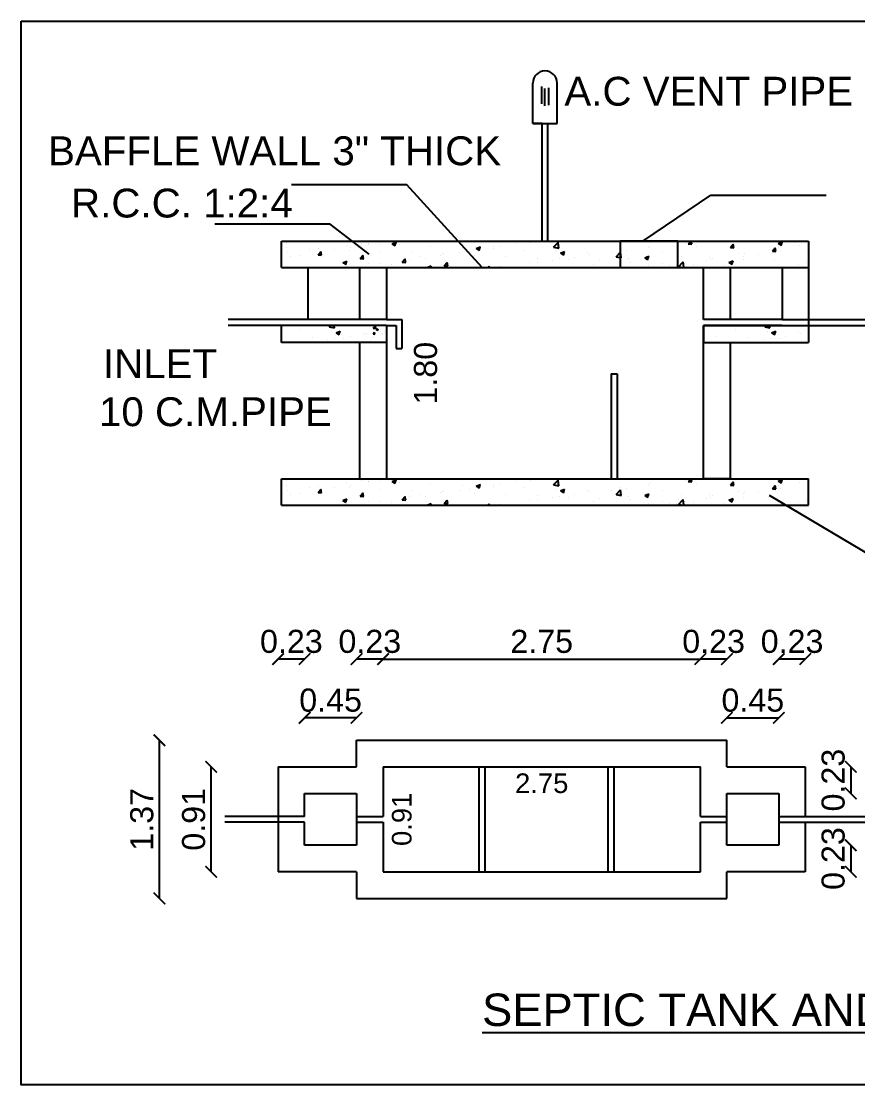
# Model space of a CAD drawing. Header units: metres. Extents: x 108 to 552, y -62 to 254.
# Drawn here: x 126.52 to 133.77, y 168.95 to 178.16 of the extents above; entities that cross this region are included whole.
import ezdxf

# ---------------------------------------------------------------- set-up
doc = ezdxf.new("R2010")
doc.units = ezdxf.units.M
doc.styles.get("Standard").update_dxf_attribs({"font": 'arial.ttf', "height": 0.25})
doc.dimstyles.new('DIM .20 W', dxfattribs={"dimscale": 0.001, "dimtxt": 200, "dimasz": 0.1, "dimexe": 0.15, "dimexo": 0.09, "dimgap": 0.09, "dimtad": 1, "dimtoh": 1, "dimzin": 0, "dimdsep": 46, "dimtxsty": 'Standard', "dimblk": 'ARCHTICK', "dimcen": 0.09, "dimse1": 1, "dimse2": 1, "dimadec": 0, "dimazin": 0, "dimtfac": 1, "dimtofl": 0, "dimtmove": 0, "dimatfit": 3, "dimfxl": 0, "dimtolj": 1, "dimtzin": 0, "dimarcsym": 0})

# ---------------------------------------------------------------- blocks, each defined once
blk = doc.blocks.new('_ArchTick')
at = {"color": 0, "const_width": 0.15}
blk.add_lwpolyline([(-0.5, -0.5), (0.5, 0.5)], dxfattribs=at)
blk = doc.blocks.new('*D31')
at = {"color": 0, "lineweight": -2}
blk.add_line((1.6468, 1.8454), (1.6468, 2.7554), dxfattribs=at)
at = {"layer": 'Defpoints', "color": 0}
for p in [(1.6468, 2.7554), (2.2262, 2.7554), (2.2262, 1.8454)]:
    blk.add_point(p, dxfattribs=at)
at = {"color": 0, "lineweight": -2, "xscale": 0.1, "yscale": 0.1, "zscale": 0.1}
for p, rotation in [((1.6468, 2.7554), 90), ((1.6468, 1.8454), 270)]:
    blk.add_blockref('_ArchTick', p, dxfattribs=dict(at, rotation=rotation))
at = {"color": 0, "insert": (1.4947, 2.3004), "char_height": 0.2, "attachment_point": 5, "rotation": 90}
blk.add_mtext('\\A1;0.91', dxfattribs=at)
blk = doc.blocks.new('*D30')
at = {"color": 0, "lineweight": -2}
blk.add_line((3.1362, 3.6896), (2.9062, 3.6896), dxfattribs=at)
at = {"layer": 'Defpoints', "color": 0}
for p in [(2.9062, 3.6896), (2.9062, 2.7554), (3.1362, 2.7554)]:
    blk.add_point(p, dxfattribs=at)
at = {"color": 0, "lineweight": -2, "xscale": 0.1, "yscale": 0.1, "zscale": 0.1, "rotation": 180}
blk.add_blockref('_ArchTick', (2.9062, 3.6896), dxfattribs=at)
at = {"color": 0, "lineweight": -2, "xscale": 0.1, "yscale": 0.1, "zscale": 0.1}
blk.add_blockref('_ArchTick', (3.1362, 3.6896), dxfattribs=at)
at = {"color": 0, "insert": (3.0212, 3.8416), "char_height": 0.2, "attachment_point": 5}
blk.add_mtext('\\A1;0.23', dxfattribs=at)
blk = doc.blocks.new('*D22')
at = {"color": 0, "lineweight": -2}
blk.add_line((6.1162, 3.6896), (5.8862, 3.6896), dxfattribs=at)
at = {"layer": 'Defpoints', "color": 0}
for p in [(5.8862, 3.6896), (5.8862, 2.7554), (6.1162, 2.7554)]:
    blk.add_point(p, dxfattribs=at)
at = {"color": 0, "lineweight": -2, "xscale": 0.1, "yscale": 0.1, "zscale": 0.1, "rotation": 180}
blk.add_blockref('_ArchTick', (5.8862, 3.6896), dxfattribs=at)
at = {"color": 0, "lineweight": -2, "xscale": 0.1, "yscale": 0.1, "zscale": 0.1}
blk.add_blockref('_ArchTick', (6.1162, 3.6896), dxfattribs=at)
at = {"color": 0, "insert": (6.0012, 3.8416), "char_height": 0.2, "attachment_point": 5}
blk.add_mtext('\\A1;0.23', dxfattribs=at)
blk = doc.blocks.new('*D23')
at = {"color": 0, "lineweight": -2}
blk.add_line((3.1362, 3.6896), (5.8862, 3.6896), dxfattribs=at)
at = {"layer": 'Defpoints', "color": 0}
for p in [(5.8862, 3.6896), (3.1362, 2.7554), (5.8862, 2.7554)]:
    blk.add_point(p, dxfattribs=at)
at = {"color": 0, "lineweight": -2, "xscale": 0.1, "yscale": 0.1, "zscale": 0.1, "rotation": 180}
blk.add_blockref('_ArchTick', (3.1362, 3.6896), dxfattribs=at)
at = {"color": 0, "lineweight": -2, "xscale": 0.1, "yscale": 0.1, "zscale": 0.1}
blk.add_blockref('_ArchTick', (5.8862, 3.6896), dxfattribs=at)
at = {"color": 0, "insert": (4.5112, 3.8416), "char_height": 0.2, "attachment_point": 5}
blk.add_mtext('\\A1;2.75', dxfattribs=at)
blk = doc.blocks.new('*D29')
at = {"color": 0, "lineweight": -2}
blk.add_line((6.1162, 3.1802), (6.5662, 3.1802), dxfattribs=at)
at = {"layer": 'Defpoints', "color": 0}
for p in [(6.5662, 3.1802), (6.1162, 2.5254), (6.5662, 2.5254)]:
    blk.add_point(p, dxfattribs=at)
at = {"color": 0, "lineweight": -2, "xscale": 0.1, "yscale": 0.1, "zscale": 0.1, "rotation": 180}
blk.add_blockref('_ArchTick', (6.1162, 3.1802), dxfattribs=at)
at = {"color": 0, "lineweight": -2, "xscale": 0.1, "yscale": 0.1, "zscale": 0.1}
blk.add_blockref('_ArchTick', (6.5662, 3.1802), dxfattribs=at)
at = {"color": 0, "insert": (6.3412, 3.3322), "char_height": 0.2, "attachment_point": 5}
blk.add_mtext('\\A1;0.45', dxfattribs=at)
blk = doc.blocks.new('*D24')
at = {"color": 0, "lineweight": -2}
blk.add_line((2.9062, 3.1802), (2.4562, 3.1802), dxfattribs=at)
at = {"layer": 'Defpoints', "color": 0}
for p in [(2.4562, 3.1802), (2.4562, 2.5254), (2.9062, 2.5254)]:
    blk.add_point(p, dxfattribs=at)
at = {"color": 0, "lineweight": -2, "xscale": 0.1, "yscale": 0.1, "zscale": 0.1, "rotation": 180}
blk.add_blockref('_ArchTick', (2.4562, 3.1802), dxfattribs=at)
at = {"color": 0, "lineweight": -2, "xscale": 0.1, "yscale": 0.1, "zscale": 0.1}
blk.add_blockref('_ArchTick', (2.9062, 3.1802), dxfattribs=at)
at = {"color": 0, "insert": (2.6812, 3.3322), "char_height": 0.2, "attachment_point": 5}
blk.add_mtext('\\A1;0.45', dxfattribs=at)
blk = doc.blocks.new('*D25')
at = {"color": 0, "lineweight": -2}
blk.add_line((6.7962, 3.6896), (6.5662, 3.6896), dxfattribs=at)
at = {"layer": 'Defpoints', "color": 0}
for p in [(6.5662, 3.6896), (6.5662, 2.7554), (6.7962, 2.7554)]:
    blk.add_point(p, dxfattribs=at)
at = {"color": 0, "lineweight": -2, "xscale": 0.1, "yscale": 0.1, "zscale": 0.1, "rotation": 180}
blk.add_blockref('_ArchTick', (6.5662, 3.6896), dxfattribs=at)
at = {"color": 0, "lineweight": -2, "xscale": 0.1, "yscale": 0.1, "zscale": 0.1}
blk.add_blockref('_ArchTick', (6.7962, 3.6896), dxfattribs=at)
at = {"color": 0, "insert": (6.6812, 3.8416), "char_height": 0.2, "attachment_point": 5}
blk.add_mtext('\\A1;0.23', dxfattribs=at)
blk = doc.blocks.new('*D26')
at = {"color": 0, "lineweight": -2}
blk.add_line((2.4562, 3.6896), (2.2262, 3.6896), dxfattribs=at)
at = {"layer": 'Defpoints', "color": 0}
for p in [(2.2262, 3.6896), (2.2262, 2.7554), (2.4562, 2.7554)]:
    blk.add_point(p, dxfattribs=at)
at = {"color": 0, "lineweight": -2, "xscale": 0.1, "yscale": 0.1, "zscale": 0.1, "rotation": 180}
blk.add_blockref('_ArchTick', (2.2262, 3.6896), dxfattribs=at)
at = {"color": 0, "lineweight": -2, "xscale": 0.1, "yscale": 0.1, "zscale": 0.1}
blk.add_blockref('_ArchTick', (2.4562, 3.6896), dxfattribs=at)
at = {"color": 0, "insert": (2.3412, 3.8416), "char_height": 0.2, "attachment_point": 5}
blk.add_mtext('\\A1;0.23', dxfattribs=at)
blk = doc.blocks.new('*D27')
at = {"color": 0, "lineweight": -2}
blk.add_line((7.1903, 2.0754), (7.1903, 1.8454), dxfattribs=at)
at = {"layer": 'Defpoints', "color": 0}
for p in [(6.5147, 2.0754), (6.5147, 1.8454), (7.1903, 1.8454)]:
    blk.add_point(p, dxfattribs=at)
at = {"color": 0, "lineweight": -2, "xscale": 0.1, "yscale": 0.1, "zscale": 0.1}
for p, rotation in [((7.1903, 2.0754), 90), ((7.1903, 1.8454), 270)]:
    blk.add_blockref('_ArchTick', p, dxfattribs=dict(at, rotation=rotation))
at = {"color": 0, "insert": (7.0382, 1.9604), "char_height": 0.2, "attachment_point": 5, "rotation": 90}
blk.add_mtext('\\A1;0.23', dxfattribs=at)
blk = doc.blocks.new('*D28')
at = {"color": 0, "lineweight": -2}
blk.add_line((7.1903, 2.7554), (7.1903, 2.5254), dxfattribs=at)
at = {"layer": 'Defpoints', "color": 0}
for p in [(6.5147, 2.7554), (6.5147, 2.5254), (7.1903, 2.5254)]:
    blk.add_point(p, dxfattribs=at)
at = {"color": 0, "lineweight": -2, "xscale": 0.1, "yscale": 0.1, "zscale": 0.1}
for p, rotation in [((7.1903, 2.7554), 90), ((7.1903, 2.5254), 270)]:
    blk.add_blockref('_ArchTick', p, dxfattribs=dict(at, rotation=rotation))
at = {"color": 0, "insert": (7.0382, 2.6404), "char_height": 0.2, "attachment_point": 5, "rotation": 90}
blk.add_mtext('\\A1;0.23', dxfattribs=at)
blk = doc.blocks.new('*D32')
at = {"color": 0, "lineweight": -2}
blk.add_line((1.1978, 1.6154), (1.1978, 2.9854), dxfattribs=at)
at = {"layer": 'Defpoints', "color": 0}
for p in [(1.1978, 2.9854), (2.9062, 2.9854), (2.9062, 1.6154)]:
    blk.add_point(p, dxfattribs=at)
at = {"color": 0, "lineweight": -2, "xscale": 0.1, "yscale": 0.1, "zscale": 0.1}
for p, rotation in [((1.1978, 2.9854), 90), ((1.1978, 1.6154), 270)]:
    blk.add_blockref('_ArchTick', p, dxfattribs=dict(at, rotation=rotation))
at = {"color": 0, "insert": (1.0457, 2.3004), "char_height": 0.2, "attachment_point": 5, "rotation": 90}
blk.add_mtext('\\A1;1.37', dxfattribs=at)
blk = doc.blocks.new('SEPTIC SECTION')
at = {"ltscale": 2}
for p, q in [((4.4347, 8.332), (4.4347, 8.682)), ((4.6447, 8.332), (4.6447, 8.682)), ((4.5117, 8.5013), (4.5117, 8.6513)), ((4.5374, 8.4833), (4.5374, 8.6333)), ((4.5721, 8.491), (4.5721, 8.641)), ((4.5147, 8.332), (4.4347, 8.332)), ((4.4347, 8.332), (4.6447, 8.332)), ((4.5147, 7.312), (4.5147, 8.332)), ((4.5147, 7.312), (4.5147, 8.332)), ((4.5147, 8.332), (4.5647, 8.332)), ((4.5647, 7.312), (4.5647, 8.332)), ((4.5647, 7.312), (4.5647, 8.332)), ((4.5647, 8.332), (4.6447, 8.332)), ((2.2547, 7.312), (6.8247, 7.312)), ((2.2547, 7.082), (2.2547, 7.312)), ((5.6906, 7.312), (5.1906, 7.312)), ((5.1906, 7.312), (5.1906, 7.082)), ((5.6906, 7.082), (5.6906, 7.312)), ((6.8247, 7.312), (6.8247, 7.082)), ((2.2547, 7.082), (6.8247, 7.082)), ((2.2547, 7.082), (2.4847, 7.082)), ((2.4847, 7.082), (2.4847, 6.632)), ((2.9347, 6.632), (2.9347, 7.082)), ((2.9347, 7.082), (3.1647, 7.082)), ((3.1647, 7.082), (3.1647, 6.632)), ((5.1906, 7.082), (5.6906, 7.082)), ((5.9147, 6.632), (5.9147, 7.082)), ((5.9147, 7.082), (6.1447, 7.082)), ((6.1447, 7.082), (6.1447, 6.632)), ((6.5947, 7.082), (6.5947, 6.632)), ((6.8247, 7.082), (6.8247, 6.582)), ((2.2547, 6.632), (1.7922, 6.632)), ((2.2547, 6.582), (1.7922, 6.582)), ((2.9347, 6.632), (2.2547, 6.632)), ((2.9347, 6.582), (2.2547, 6.582)), ((2.2547, 6.432), (2.2547, 6.582)), ((3.1647, 6.632), (2.9347, 6.632)), ((3.1647, 6.582), (2.9347, 6.582)), ((3.1647, 6.632), (3.2985, 6.632)), ((3.1647, 6.582), (3.1647, 5.252)), ((3.1647, 6.582), (3.2485, 6.582)), ((3.1647, 6.582), (3.1647, 6.432)), ((3.2485, 6.582), (3.2485, 6.3825)), ((3.2985, 6.632), (3.2985, 6.582)), ((3.2985, 6.582), (3.2985, 6.3825)), ((6.5947, 6.632), (5.9147, 6.632)), ((5.9147, 5.252), (5.9147, 6.582)), ((5.9147, 6.582), (6.8247, 6.582)), ((6.5947, 6.582), (5.9147, 6.582)), ((5.9147, 6.582), (5.9147, 6.432)), ((5.9147, 6.582), (6.8247, 6.582)), ((6.5947, 6.632), (7.3596, 6.632)), ((6.5947, 6.582), (7.3596, 6.582)), ((6.8247, 6.582), (6.8247, 6.432)), ((2.9347, 6.432), (2.2547, 6.432)), ((2.9347, 5.252), (2.9347, 6.432)), ((3.1647, 6.432), (2.9347, 6.432)), ((3.2485, 6.3825), (3.2985, 6.3825)), ((5.9147, 6.432), (6.8247, 6.432)), ((6.1447, 6.432), (6.1447, 5.252)), ((5.1141, 6.162), (5.1141, 5.252)), ((5.1641, 6.162), (5.1641, 5.252)), ((2.2547, 5.252), (6.8247, 5.252)), ((2.2547, 5.022), (2.2547, 5.252)), ((6.1447, 5.252), (5.9147, 5.252)), ((6.8247, 5.022), (6.8247, 5.252)), ((2.2547, 5.022), (6.8247, 5.022)), ((2.9062, 2.9854), (6.1162, 2.9854)), ((2.9062, 2.7554), (2.9062, 2.9854)), ((6.1162, 2.7554), (6.1162, 2.9854)), ((2.2262, 2.7554), (2.9062, 2.7554)), ((2.2262, 2.7554), (2.2262, 1.8454)), ((3.1362, 2.7554), (3.1362, 2.3254)), ((3.1362, 2.7554), (5.8862, 2.7554)), ((3.9671, 2.7554), (3.9671, 1.8454)), ((4.0171, 2.7554), (4.0171, 1.8454)), ((5.0856, 2.7554), (5.0856, 1.8454)), ((5.1356, 2.7554), (5.1356, 1.8454)), ((5.8862, 2.3254), (5.8862, 2.7554)), ((6.1162, 2.7554), (6.7962, 2.7554)), ((6.7962, 2.7554), (6.7962, 2.3254)), ((2.4562, 2.5254), (2.9062, 2.5254)), ((2.4562, 2.3254), (2.4562, 2.5254)), ((2.9062, 2.5254), (2.9062, 2.0754)), ((6.1162, 2.5254), (6.5662, 2.5254)), ((6.1162, 2.0754), (6.1162, 2.5254)), ((6.5662, 2.5254), (6.5662, 2.0754)), ((2.4562, 2.3254), (1.7637, 2.3254)), ((2.9062, 2.3254), (3.1362, 2.3254)), ((5.8862, 2.3254), (6.1162, 2.3254)), ((2.4562, 2.2754), (1.7637, 2.2754)), ((2.4562, 2.0754), (2.4562, 2.2754)), ((2.9062, 2.2754), (3.1362, 2.2754)), ((3.1362, 2.2754), (3.1362, 1.8454)), ((5.8862, 1.8454), (5.8862, 2.2754)), ((5.8862, 2.2754), (6.1162, 2.2754)), ((6.7962, 2.2754), (6.7962, 1.8454)), ((2.9062, 2.0754), (2.4562, 2.0754)), ((6.5662, 2.0754), (6.1162, 2.0754)), ((2.9062, 1.8454), (2.2262, 1.8454)), ((2.9062, 1.8454), (2.9062, 1.6154)), ((3.1362, 1.8454), (5.8862, 1.8454)), ((6.7962, 1.8454), (6.1162, 1.8454)), ((6.1162, 1.6154), (6.1162, 1.8454)), ((2.9062, 1.6154), (6.1162, 1.6154))]:
    blk.add_line(p, q, dxfattribs=at)
for p, q in [((4.5147, 8.332), (4.5647, 8.332)), ((6.5662, 2.3254), (7.3311, 2.3254)), ((6.5662, 2.2754), (7.3311, 2.2754))]:
    blk.add_line(p, q)
at = {"linetype": 'ByBlock', "lineweight": -2, "ltscale": 2}
for p, q in [((3.3413, 7.8006), (2.3413, 7.8006)), ((3.9956, 7.082), (3.3413, 7.8006)), ((5.387, 7.312), (5.9771, 7.7113)), ((5.9771, 7.7113), (6.9771, 7.7113)), ((2.6782, 7.4585), (1.6782, 7.4585)), ((3.0145, 7.1987), (2.6782, 7.4585)), ((6.4828, 5.1111), (7.8932, 4.2698))]:
    blk.add_line(p, q, dxfattribs=at)
at = {"linetype": 'Continuous', "ltscale": 2}
for p, q in [((2.2989, 7.2964), (2.2989, 7.2964)), ((2.7366, 7.3021), (2.7366, 7.3021)), ((2.9489, 7.2945), (2.9489, 7.2945)), ((3.0078, 7.2907), (3.0078, 7.2907)), ((3.0131, 7.2866), (3.0131, 7.2866)), ((3.1118, 7.2859), (3.1118, 7.2859)), ((3.2135, 7.2891), (3.2388, 7.272)), ((3.2137, 7.2889), (3.2493, 7.3026)), ((3.2387, 7.2721), (3.249, 7.3028)), ((4.2885, 7.288), (4.2885, 7.288)), ((4.4116, 7.297), (4.4116, 7.297)), ((4.6138, 7.2585), (4.6534, 7.2997)), ((4.659, 7.2516), (4.6534, 7.2998)), ((5.7071, 7.3049), (5.7071, 7.3049)), ((5.7565, 7.2985), (5.7565, 7.2985)), ((5.7821, 7.2877), (5.8125, 7.285)), ((5.7824, 7.2876), (5.8029, 7.312)), ((5.8121, 7.2846), (5.807, 7.312)), ((6.1468, 7.2557), (6.1713, 7.2849)), ((6.1764, 7.2527), (6.1706, 7.2846)), ((6.5606, 7.2902), (6.5859, 7.2731)), ((6.5608, 7.29), (6.5964, 7.3037)), ((6.5858, 7.2732), (6.5961, 7.3039)), ((2.3014, 7.2568), (2.3014, 7.2568)), ((2.3085, 7.2101), (2.3085, 7.2101)), ((2.5009, 7.2355), (2.5009, 7.2355)), ((2.5725, 7.2453), (2.5725, 7.2453)), ((2.5733, 7.1925), (2.6037, 7.1898)), ((2.5736, 7.1924), (2.5981, 7.2216)), ((2.5944, 7.2176), (2.5944, 7.2176)), ((2.6033, 7.1894), (2.5974, 7.2213)), ((2.7168, 7.2357), (2.7168, 7.2357)), ((2.8217, 7.2777), (2.8217, 7.2777)), ((2.8437, 7.2339), (2.8437, 7.2339)), ((2.8552, 7.2534), (2.8552, 7.2534)), ((2.9379, 7.1605), (2.9624, 7.1897)), ((3.1149, 7.2224), (3.1149, 7.2224)), ((3.279, 7.2792), (3.279, 7.2792)), ((3.3861, 7.211), (3.3861, 7.211)), ((3.5501, 7.2678), (3.5501, 7.2678)), ((3.6303, 7.1907), (3.6303, 7.1907)), ((3.6481, 7.2037), (3.6481, 7.2037)), ((3.6573, 7.1995), (3.6573, 7.1995)), ((3.7996, 7.2105), (3.7996, 7.2105)), ((3.8213, 7.2563), (3.8213, 7.2563)), ((3.8869, 7.2232), (3.8869, 7.2232)), ((3.9436, 7.2484), (3.9688, 7.2313)), ((3.9438, 7.2482), (3.9793, 7.2619)), ((3.9688, 7.2314), (3.9791, 7.2621)), ((3.9689, 7.246), (3.9689, 7.246)), ((4.0925, 7.2448), (4.0925, 7.2448)), ((4.0959, 7.2614), (4.0959, 7.2614)), ((4.0961, 7.2627), (4.0961, 7.2627)), ((4.1508, 7.2613), (4.1508, 7.2613)), ((4.3637, 7.2334), (4.3637, 7.2334)), ((4.6138, 7.2585), (4.659, 7.2515)), ((4.6349, 7.2219), (4.6349, 7.2219)), ((4.6736, 7.2077), (4.6989, 7.1907)), ((4.6738, 7.2076), (4.7094, 7.2212)), ((4.6989, 7.1907), (4.7092, 7.2214)), ((4.9061, 7.2105), (4.9061, 7.2105)), ((4.9259, 7.1985), (4.9259, 7.1985)), ((5.1161, 7.2142), (5.1161, 7.2142)), ((5.156, 7.1744), (5.1955, 7.2156)), ((5.1772, 7.199), (5.1772, 7.199)), ((5.1867, 7.2343), (5.1867, 7.2343)), ((5.2012, 7.1675), (5.1955, 7.2157)), ((5.2432, 7.231), (5.2432, 7.231)), ((5.4356, 7.2563), (5.4356, 7.2563)), ((5.4433, 7.2668), (5.4433, 7.2668)), ((5.5562, 7.2125), (5.5562, 7.2125)), ((5.8525, 7.2634), (5.8525, 7.2634)), ((6.1465, 7.2558), (6.1768, 7.2531)), ((6.2184, 7.2041), (6.2184, 7.2041)), ((6.2704, 7.2027), (6.2704, 7.2027)), ((6.3904, 7.1992), (6.3904, 7.1992)), ((6.4822, 7.2422), (6.4822, 7.2422)), ((6.5109, 7.2239), (6.5412, 7.2213)), ((6.5111, 7.2239), (6.5356, 7.253)), ((6.5408, 7.2209), (6.5349, 7.2527)), ((6.5667, 7.2535), (6.5667, 7.2535)), ((6.5828, 7.2246), (6.5828, 7.2246)), ((6.743, 7.278), (6.743, 7.278)), ((2.3306, 7.1795), (2.3306, 7.1795)), ((2.4206, 7.1849), (2.4206, 7.1849)), ((2.7867, 7.1252), (2.812, 7.1082)), ((2.7869, 7.1251), (2.8225, 7.1387)), ((2.8119, 7.1082), (2.8222, 7.1389)), ((2.9377, 7.1606), (2.968, 7.1579)), ((2.9676, 7.1575), (2.9617, 7.1894)), ((3.0077, 7.1194), (3.0077, 7.1194)), ((3.1056, 7.1168), (3.1056, 7.1168)), ((3.2071, 7.1088), (3.2071, 7.1088)), ((3.302, 7.1287), (3.3324, 7.126)), ((3.3023, 7.1286), (3.3268, 7.1578)), ((3.332, 7.1257), (3.3261, 7.1575)), ((3.3285, 7.1617), (3.3285, 7.1617)), ((3.3695, 7.1549), (3.3695, 7.1549)), ((3.4557, 7.1784), (3.4557, 7.1784)), ((3.5034, 7.1597), (3.5034, 7.1597)), ((3.5169, 7.0844), (3.5525, 7.098)), ((3.5468, 7.082), (3.5523, 7.0982)), ((3.6667, 7.0968), (3.6912, 7.126)), ((3.6964, 7.0938), (3.6905, 7.1256)), ((3.9284, 7.1881), (3.9284, 7.1881)), ((4.1996, 7.1766), (4.1996, 7.1766)), ((4.4054, 7.1279), (4.4054, 7.1279)), ((4.4708, 7.1651), (4.4708, 7.1651)), ((4.4757, 7.1299), (4.4757, 7.1299)), ((4.6028, 7.1467), (4.6028, 7.1467)), ((4.662, 7.1605), (4.662, 7.1605)), ((4.742, 7.1537), (4.742, 7.1537)), ((4.7952, 7.172), (4.7952, 7.172)), ((4.9637, 7.1108), (4.9637, 7.1108)), ((5.0132, 7.1422), (5.0132, 7.1422)), ((5.1559, 7.1744), (5.2011, 7.1674)), ((5.2599, 7.1617), (5.2599, 7.1617)), ((5.2843, 7.1308), (5.2843, 7.1308)), ((5.4037, 7.167), (5.429, 7.15)), ((5.4039, 7.1669), (5.4395, 7.1805)), ((5.4289, 7.15), (5.4392, 7.1807)), ((5.4371, 7.0977), (5.4371, 7.0977)), ((5.4484, 7.1876), (5.4484, 7.1876)), ((5.5555, 7.1193), (5.5555, 7.1193)), ((5.6228, 7.0982), (5.6228, 7.0982)), ((5.6779, 7.101), (5.6779, 7.101)), ((5.6981, 7.0903), (5.7377, 7.1316)), ((5.7009, 7.1358), (5.7009, 7.1358)), ((5.7196, 7.1761), (5.7196, 7.1761)), ((5.7433, 7.0834), (5.7377, 7.1317)), ((5.75, 7.1149), (5.75, 7.1149)), ((5.8267, 7.1079), (5.8267, 7.1079)), ((5.9424, 7.1402), (5.9424, 7.1402)), ((5.9618, 7.1716), (5.9618, 7.1716)), ((5.9742, 7.1518), (5.9742, 7.1518)), ((5.9908, 7.1646), (5.9908, 7.1646)), ((6.1338, 7.1263), (6.159, 7.1093)), ((6.134, 7.1262), (6.1695, 7.1398)), ((6.159, 7.1093), (6.1693, 7.14)), ((6.262, 7.1532), (6.262, 7.1532)), ((6.2632, 7.1825), (6.2632, 7.1825)), ((6.5331, 7.1417), (6.5331, 7.1417)), ((6.7369, 7.1089), (6.7369, 7.1089)), ((6.8043, 7.1303), (6.8043, 7.1303)), ((2.8153, 7.0941), (2.8153, 7.0941)), ((2.8491, 7.0843), (2.8491, 7.0843)), ((3.5167, 7.0845), (3.5205, 7.082)), ((3.6664, 7.0968), (3.6968, 7.0942)), ((4.0454, 7.082), (4.0555, 7.0941)), ((4.057, 7.082), (4.0549, 7.0937)), ((4.1446, 7.0922), (4.1446, 7.0922)), ((4.1548, 7.0877), (4.1548, 7.0877)), ((5.6981, 7.0903), (5.7433, 7.0833)), ((6.0979, 7.0964), (6.0979, 7.0964)), ((6.3691, 7.0849), (6.3691, 7.0849)), ((2.6688, 6.5685), (2.6818, 6.582)), ((2.6688, 6.5685), (2.714, 6.5615)), ((2.714, 6.5616), (2.7116, 6.582)), ((3.0497, 6.5578), (3.0695, 6.5784)), ((3.0497, 6.5578), (3.0723, 6.5543)), ((3.0723, 6.5543), (3.0695, 6.5784)), ((3.0751, 6.5451), (3.0929, 6.5519)), ((3.0751, 6.5451), (3.0877, 6.5366)), ((3.0877, 6.5366), (3.0929, 6.5519)), ((5.9225, 6.5548), (5.9225, 6.5548)), ((5.9259, 6.5714), (5.9259, 6.5714)), ((5.9261, 6.5727), (5.9261, 6.5727)), ((5.9808, 6.5713), (5.9808, 6.5713)), ((6.4438, 6.5685), (6.4568, 6.582)), ((6.4438, 6.5685), (6.489, 6.5615)), ((6.489, 6.5616), (6.4866, 6.582)), ((2.4187, 6.5434), (2.4187, 6.5434)), ((2.5258, 6.4751), (2.5258, 6.4751)), ((2.6578, 6.4567), (2.6578, 6.4567)), ((2.6899, 6.5319), (2.6899, 6.5319)), ((2.717, 6.4705), (2.717, 6.4705)), ((2.7286, 6.5177), (2.7539, 6.5007)), ((2.7288, 6.5176), (2.7644, 6.5312)), ((2.7539, 6.5007), (2.7642, 6.5314)), ((2.797, 6.4637), (2.797, 6.4637)), ((2.8502, 6.482), (2.8502, 6.482)), ((2.9677, 6.507), (2.9677, 6.507)), ((2.9861, 6.4986), (2.9861, 6.4986)), ((2.9931, 6.507), (2.9931, 6.507)), ((3.0466, 6.4729), (3.0466, 6.4729)), ((3.0497, 6.507), (3.0619, 6.5216)), ((3.0497, 6.507), (3.0649, 6.5057)), ((3.0497, 6.507), (3.0497, 6.507)), ((3.0497, 6.507), (3.0497, 6.507)), ((3.0649, 6.5057), (3.0619, 6.5216)), ((3.1158, 6.5324), (3.1158, 6.5324)), ((3.1286, 6.5013), (3.1286, 6.5013)), ((3.1459, 6.5197), (3.1459, 6.5197)), ((6.0296, 6.4866), (6.0296, 6.4866)), ((6.1937, 6.5434), (6.1937, 6.5434)), ((6.3008, 6.4751), (6.3008, 6.4751)), ((6.4328, 6.4567), (6.4328, 6.4567)), ((6.4649, 6.5319), (6.4649, 6.5319)), ((6.492, 6.4705), (6.492, 6.4705)), ((6.5036, 6.5177), (6.5289, 6.5007)), ((6.5038, 6.5176), (6.5394, 6.5312)), ((6.5289, 6.5007), (6.5392, 6.5314)), ((6.572, 6.4637), (6.572, 6.4637)), ((6.6252, 6.482), (6.6252, 6.482)), ((6.7361, 6.5205), (6.7361, 6.5205)), ((6.7559, 6.5085), (6.7559, 6.5085)), ((2.4604, 6.4379), (2.4604, 6.4379)), ((2.5307, 6.4399), (2.5307, 6.4399)), ((3.0285, 6.4512), (3.0285, 6.4512)), ((6.2354, 6.4379), (6.2354, 6.4379)), ((6.3057, 6.4399), (6.3057, 6.4399)), ((2.2989, 5.2364), (2.2989, 5.2364)), ((2.3014, 5.1968), (2.3014, 5.1968)), ((2.5009, 5.1755), (2.5009, 5.1755)), ((2.5725, 5.1853), (2.5725, 5.1853)), ((2.7168, 5.1757), (2.7168, 5.1757)), ((2.7366, 5.2421), (2.7366, 5.2421)), ((2.8217, 5.2177), (2.8217, 5.2177)), ((2.8437, 5.1739), (2.8437, 5.1739)), ((2.8552, 5.1934), (2.8552, 5.1934)), ((2.9489, 5.2345), (2.9489, 5.2345)), ((3.0078, 5.2307), (3.0078, 5.2307)), ((3.0131, 5.2266), (3.0131, 5.2266)), ((3.1118, 5.2259), (3.1118, 5.2259)), ((3.1149, 5.1624), (3.1149, 5.1624)), ((3.2135, 5.2291), (3.2388, 5.212)), ((3.2137, 5.2289), (3.2493, 5.2426)), ((3.2387, 5.2121), (3.249, 5.2428)), ((3.279, 5.2192), (3.279, 5.2192)), ((3.5501, 5.2078), (3.5501, 5.2078)), ((3.8213, 5.1963), (3.8213, 5.1963)), ((3.8869, 5.1632), (3.8869, 5.1632)), ((3.9436, 5.1884), (3.9688, 5.1713)), ((3.9438, 5.1882), (3.9793, 5.2019)), ((3.9688, 5.1714), (3.9791, 5.2021)), ((3.9689, 5.186), (3.9689, 5.186)), ((4.0925, 5.1848), (4.0925, 5.1848)), ((4.0959, 5.2014), (4.0959, 5.2014)), ((4.0961, 5.2027), (4.0961, 5.2027)), ((4.1508, 5.2013), (4.1508, 5.2013)), ((4.2885, 5.228), (4.2885, 5.228)), ((4.3637, 5.1734), (4.3637, 5.1734)), ((4.4116, 5.237), (4.4116, 5.237)), ((4.6138, 5.1985), (4.6534, 5.2397)), ((4.6138, 5.1985), (4.659, 5.1915)), ((4.6349, 5.1619), (4.6349, 5.1619)), ((4.659, 5.1916), (4.6534, 5.2398)), ((5.1867, 5.1743), (5.1867, 5.1743)), ((5.2432, 5.171), (5.2432, 5.171)), ((5.4356, 5.1963), (5.4356, 5.1963)), ((5.4433, 5.2068), (5.4433, 5.2068)), ((5.7071, 5.2449), (5.7071, 5.2449)), ((5.7565, 5.2385), (5.7565, 5.2385)), ((5.7821, 5.2277), (5.8125, 5.225)), ((5.7824, 5.2276), (5.8029, 5.252)), ((5.8121, 5.2246), (5.807, 5.252)), ((5.8525, 5.2034), (5.8525, 5.2034)), ((6.1465, 5.1958), (6.1768, 5.1931)), ((6.1468, 5.1957), (6.1713, 5.2249)), ((6.1764, 5.1927), (6.1706, 5.2246)), ((6.4822, 5.1822), (6.4822, 5.1822)), ((6.5109, 5.1639), (6.5412, 5.1613)), ((6.5111, 5.1639), (6.5356, 5.193)), ((6.5408, 5.1609), (6.5349, 5.1927)), ((6.5606, 5.2302), (6.5859, 5.2131)), ((6.5608, 5.23), (6.5964, 5.2437)), ((6.5667, 5.1935), (6.5667, 5.1935)), ((6.5828, 5.1646), (6.5828, 5.1646)), ((6.5858, 5.2132), (6.5961, 5.2439)), ((6.743, 5.218), (6.743, 5.218)), ((2.3085, 5.1501), (2.3085, 5.1501)), ((2.3306, 5.1195), (2.3306, 5.1195)), ((2.4206, 5.1249), (2.4206, 5.1249)), ((2.5733, 5.1325), (2.6037, 5.1298)), ((2.5736, 5.1324), (2.5981, 5.1616)), ((2.5944, 5.1576), (2.5944, 5.1576)), ((2.6033, 5.1294), (2.5974, 5.1613)), ((2.7869, 5.0651), (2.8225, 5.0787)), ((2.8119, 5.0482), (2.8222, 5.0789)), ((2.9377, 5.1006), (2.968, 5.0979)), ((2.9379, 5.1005), (2.9624, 5.1297)), ((2.9676, 5.0975), (2.9617, 5.1294)), ((3.3023, 5.0686), (3.3268, 5.0978)), ((3.332, 5.0657), (3.3261, 5.0975)), ((3.3285, 5.1017), (3.3285, 5.1017)), ((3.3695, 5.0949), (3.3695, 5.0949)), ((3.3861, 5.151), (3.3861, 5.151)), ((3.4557, 5.1184), (3.4557, 5.1184)), ((3.5034, 5.0997), (3.5034, 5.0997)), ((3.6303, 5.1307), (3.6303, 5.1307)), ((3.6481, 5.1437), (3.6481, 5.1437)), ((3.6573, 5.1395), (3.6573, 5.1395)), ((3.7996, 5.1505), (3.7996, 5.1505)), ((3.9284, 5.1281), (3.9284, 5.1281)), ((4.1996, 5.1166), (4.1996, 5.1166)), ((4.4708, 5.1051), (4.4708, 5.1051)), ((4.4757, 5.0699), (4.4757, 5.0699)), ((4.6028, 5.0867), (4.6028, 5.0867)), ((4.662, 5.1005), (4.662, 5.1005)), ((4.6736, 5.1477), (4.6989, 5.1307)), ((4.6738, 5.1476), (4.7094, 5.1612)), ((4.6989, 5.1307), (4.7092, 5.1614)), ((4.742, 5.0937), (4.742, 5.0937)), ((4.7952, 5.112), (4.7952, 5.112)), ((4.9061, 5.1505), (4.9061, 5.1505)), ((4.9259, 5.1385), (4.9259, 5.1385)), ((5.0132, 5.0822), (5.0132, 5.0822)), ((5.1161, 5.1542), (5.1161, 5.1542)), ((5.1559, 5.1144), (5.2011, 5.1074)), ((5.156, 5.1144), (5.1955, 5.1556)), ((5.1772, 5.139), (5.1772, 5.139)), ((5.2012, 5.1075), (5.1955, 5.1557)), ((5.2599, 5.1017), (5.2599, 5.1017)), ((5.2843, 5.0708), (5.2843, 5.0708)), ((5.4037, 5.107), (5.429, 5.09)), ((5.4039, 5.1069), (5.4395, 5.1205)), ((5.4289, 5.09), (5.4392, 5.1207)), ((5.4484, 5.1276), (5.4484, 5.1276)), ((5.5562, 5.1525), (5.5562, 5.1525)), ((5.6981, 5.0303), (5.7377, 5.0716)), ((5.7009, 5.0758), (5.7009, 5.0758)), ((5.7196, 5.1161), (5.7196, 5.1161)), ((5.7433, 5.0234), (5.7377, 5.0717)), ((5.9424, 5.0802), (5.9424, 5.0802)), ((5.9618, 5.1116), (5.9618, 5.1116)), ((5.9742, 5.0918), (5.9742, 5.0918)), ((5.9908, 5.1046), (5.9908, 5.1046)), ((6.134, 5.0662), (6.1695, 5.0798)), ((6.159, 5.0493), (6.1693, 5.08)), ((6.2184, 5.1441), (6.2184, 5.1441)), ((6.262, 5.0932), (6.262, 5.0932)), ((6.2632, 5.1225), (6.2632, 5.1225)), ((6.2704, 5.1427), (6.2704, 5.1427)), ((6.3904, 5.1392), (6.3904, 5.1392)), ((6.5331, 5.0817), (6.5331, 5.0817)), ((6.8043, 5.0703), (6.8043, 5.0703)), ((2.7867, 5.0652), (2.812, 5.0482)), ((2.8153, 5.0341), (2.8153, 5.0341)), ((2.8491, 5.0243), (2.8491, 5.0243)), ((3.0077, 5.0594), (3.0077, 5.0594)), ((3.1056, 5.0568), (3.1056, 5.0568)), ((3.2071, 5.0488), (3.2071, 5.0488)), ((3.302, 5.0687), (3.3324, 5.066)), ((3.5167, 5.0245), (3.5205, 5.022)), ((3.5169, 5.0244), (3.5525, 5.038)), ((3.5468, 5.022), (3.5523, 5.0382)), ((3.6664, 5.0368), (3.6968, 5.0342)), ((3.6667, 5.0368), (3.6912, 5.066)), ((3.6964, 5.0338), (3.6905, 5.0656)), ((4.0454, 5.022), (4.0555, 5.0341)), ((4.057, 5.022), (4.0549, 5.0337)), ((4.1446, 5.0322), (4.1446, 5.0322)), ((4.1548, 5.0277), (4.1548, 5.0277)), ((4.4054, 5.0679), (4.4054, 5.0679)), ((4.9637, 5.0508), (4.9637, 5.0508)), ((5.4371, 5.0377), (5.4371, 5.0377)), ((5.5555, 5.0593), (5.5555, 5.0593)), ((5.6228, 5.0382), (5.6228, 5.0382)), ((5.6779, 5.041), (5.6779, 5.041)), ((5.6981, 5.0303), (5.7433, 5.0233)), ((5.75, 5.0549), (5.75, 5.0549)), ((5.8267, 5.0479), (5.8267, 5.0479)), ((6.0979, 5.0364), (6.0979, 5.0364)), ((6.1338, 5.0663), (6.159, 5.0493)), ((6.3691, 5.0249), (6.3691, 5.0249)), ((6.7369, 5.0489), (6.7369, 5.0489))]:
    blk.add_line(p, q, dxfattribs=at)
at = {"ltscale": 0.01}
blk.add_line((5.1141, 6.162), (5.1641, 6.162), dxfattribs=at)
blk.add_lwpolyline([(0, 9.2175), (13.0094, 9.2175), (13.0094, 0), (0, 0)], close=True)
at = {"ltscale": 2}
blk.add_arc((4.5397, 8.682), 0.105, 0, 180, dxfattribs=at)
at = {"xscale": 0.0001, "yscale": 0.0001, "zscale": 0.0001}
for p, rotation in [((3.6073, 7.082), 90), ((3.6073, 5.252), 270)]:
    blk.add_blockref('_ArchTick', p, dxfattribs=dict(at, rotation=rotation))
for s, height, p in [('A.C VENT PIPE', 0.25, (4.7077, 8.486)), ('BAFFLE WALL 3" THICK', 0.25, (0.232, 7.9699)), ('R.C.C. 1:2:4', 0.25, (0.4317, 7.5167)), ('INLET', 0.25, (0.7079, 6.1248)), ('10 C.M.PIPE', 0.25, (0.6739, 5.7081)), ('%%USEPTIC TANK AND TRENCH', 0.28125, (3.9942, 0.509))]:
    blk.add_text(s, height=height).set_placement(p)
at = {"attachment_point": 5, "rotation": 90}
for s, insert, char_height in [('\\A1;1.80', (3.5052, 6.167), 0.2), ('\\A1;0.91', (3.2988, 2.3004), 0.17)]:
    blk.add_mtext(s, dxfattribs=dict(at, insert=insert, char_height=char_height))
at = {"insert": (4.5112, 2.6121), "char_height": 0.17, "attachment_point": 5}
blk.add_mtext('\\A1;2.75', dxfattribs=at)
for base, p1, p2, angle, picture, middle in [((2.2262, 3.6896), (2.4562, 2.7554), (2.2262, 2.7554), 180, '*D26', (2.3412, 3.6896)), ((2.9062, 3.6896), (3.1362, 2.7554), (2.9062, 2.7554), 180, '*D30', (3.0212, 3.6896)), ((5.8862, 3.6896), (6.1162, 2.7554), (5.8862, 2.7554), 180, '*D22', (6.0012, 3.6896)), ((6.5662, 3.6896), (6.7962, 2.7554), (6.5662, 2.7554), 180, '*D25', (6.6812, 3.6896)), ((2.4562, 3.1802), (2.9062, 2.5254), (2.4562, 2.5254), 180, '*D24', (2.6812, 3.1802)), ((6.5662, 3.1802), (6.1162, 2.5254), (6.5662, 2.5254), 0, '*D29', (6.3412, 3.1802)), ((7.1903, 2.5254), (6.5147, 2.7554), (6.5147, 2.5254), 270, '*D28', (7.1903, 2.6404)), ((7.1903, 1.8454), (6.5147, 2.0754), (6.5147, 1.8454), 270, '*D27', (7.1903, 1.9604))]:
    dim = blk.add_linear_dim(base=base, p1=p1, p2=p2, angle=angle, dimstyle='DIM .20 W', override={"dimasz": 100, "dimgap": 50})
    dim.commit()
    dim.dimension.update_dxf_attribs({"geometry": picture, "text_midpoint": middle, "dimtype": 129})
for p1, p2, distance, picture, middle in [((3.1362, 2.7554), (5.8862, 2.7554), 0.9342, '*D23', (4.5112, 3.8416)), ((2.9062, 1.6154), (2.9062, 2.9854), 1.7084, '*D32', (1.0457, 2.3004)), ((2.2262, 1.8454), (2.2262, 2.7554), 0.5794, '*D31', (1.4947, 2.3004))]:
    dim = blk.add_aligned_dim(p1=p1, p2=p2, distance=distance, dimstyle='DIM .20 W', override={"dimasz": 100, "dimgap": 50})
    dim.commit()
    dim.dimension.update_dxf_attribs({"geometry": picture, "text_midpoint": middle})

msp = doc.modelspace()

# ---------------------------------------------------------------- block references
msp.add_blockref('SEPTIC SECTION', (126.52099, 168.94746))

doc.saveas('drawing.dxf')
